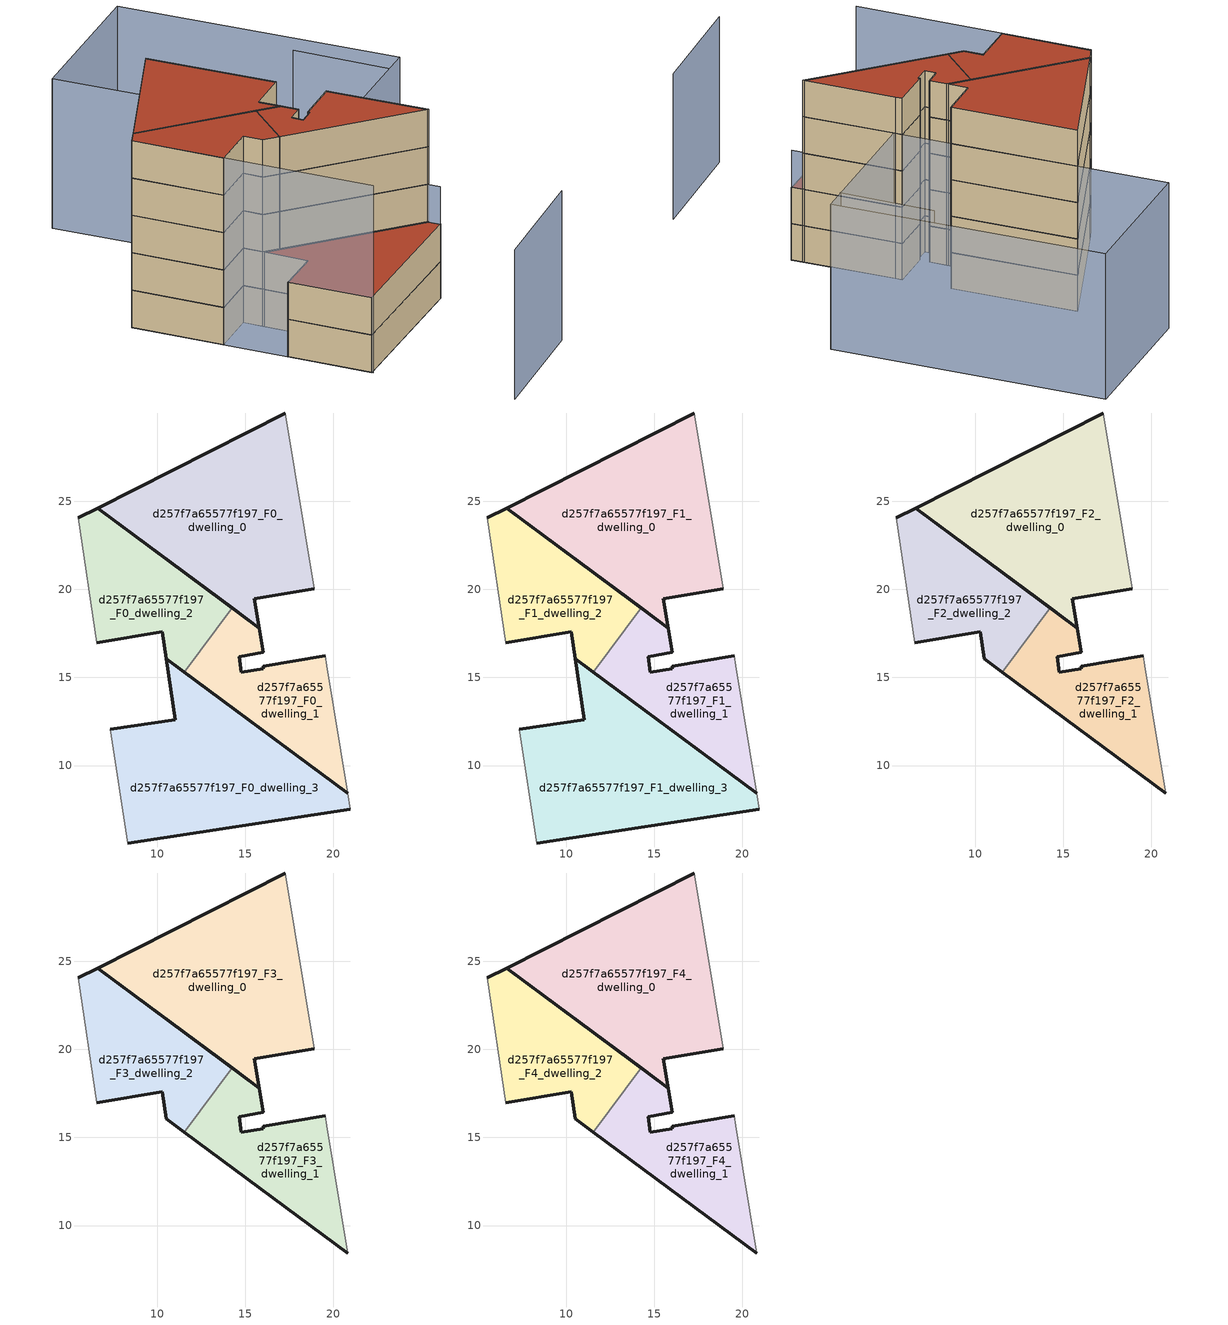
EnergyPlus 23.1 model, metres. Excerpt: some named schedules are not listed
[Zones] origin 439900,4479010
d257f7a65577f197_F0_dwelling_0
 floor ground (EU_floor_Construction): 18.91,20.03 17.26,30 6.62,24.6 15.79,17.79 15.53,19.46 z0
 wall outside (EU_wall_Construction): 18.91,20.03 15.53,19.46 15.79,17.79 6.62,24.6 17.26,30 z0:3
 wall adiabatic (EU_wall_Construction): 17.26,30 18.91,20.03 z0:3
d257f7a65577f197_F0_dwelling_1
 floor ground (EU_floor_Construction): 20.82,8.42 19.62,15.66 19.53,16.23 16.01,15.64 16.01,15.49 14.78,15.28 14.66,16.18 16.02,16.42 15.79,17.79 14.25,18.94 11.55,15.3 z0
 wall outside (EU_wall_Construction): 20.82,8.42 11.55,15.3 / 14.25,18.94 15.79,17.79 16.02,16.42 14.66,16.18 14.78,15.28 16.01,15.49 16.01,15.64 19.53,16.23 z0:3
 wall to d257f7a65577f197_F0_dwelling_2 (EU_wall_Construction): 11.55,15.3 14.25,18.94 z0:3
 wall adiabatic (EU_wall_Construction): 19.53,16.23 19.62,15.66 20.82,8.42 z0:3
d257f7a65577f197_F0_dwelling_2
 floor ground (EU_floor_Construction): 11.55,15.3 14.25,18.94 6.62,24.6 5.52,24.04 6.58,16.97 10.29,17.6 10.51,16.07 z0
 wall outside (EU_wall_Construction): 11.55,15.3 10.51,16.07 10.29,17.6 6.58,16.97 / 5.52,24.04 6.62,24.6 14.25,18.94 z0:3
 wall adiabatic (EU_wall_Construction): 6.58,16.97 5.52,24.04 z0:3
d257f7a65577f197_F0_dwelling_3
 floor ground (EU_floor_Construction): 20.97,7.51 20.82,8.42 10.51,16.07 11.02,12.61 7.34,12.06 8.33,5.6 z0
 wall outside (EU_wall_Construction): 20.97,7.51 8.33,5.6 / 7.34,12.06 11.02,12.61 10.51,16.07 20.82,8.42 z0:3
 wall adiabatic (EU_wall_Construction): 20.82,8.42 20.97,7.51 / 8.33,5.6 7.34,12.06 z0:3
d257f7a65577f197_F1_dwelling_0
 floor to d257f7a65577f197_F0_dwelling_0 (EU_floor_Construction): 18.91,20.03 17.26,30 6.62,24.6 15.79,17.79 15.53,19.46 z3
 wall outside (EU_wall_Construction): 18.91,20.03 15.53,19.46 15.79,17.79 6.62,24.6 17.26,30 z3:6
 wall adiabatic (EU_wall_Construction): 17.26,30 18.91,20.03 z3:6
d257f7a65577f197_F1_dwelling_1
 floor to d257f7a65577f197_F0_dwelling_1 (EU_floor_Construction): 20.82,8.42 19.62,15.66 19.53,16.23 16.01,15.64 16.01,15.49 14.78,15.28 14.66,16.18 16.02,16.42 15.79,17.79 14.25,18.94 11.55,15.3 z3
 wall outside (EU_wall_Construction): 20.82,8.42 11.55,15.3 / 14.25,18.94 15.79,17.79 16.02,16.42 14.66,16.18 14.78,15.28 16.01,15.49 16.01,15.64 19.53,16.23 z3:6
 wall to d257f7a65577f197_F1_dwelling_2 (EU_wall_Construction): 11.55,15.3 14.25,18.94 z3:6
 wall adiabatic (EU_wall_Construction): 19.53,16.23 19.62,15.66 20.82,8.42 z3:6
d257f7a65577f197_F1_dwelling_2
 floor to d257f7a65577f197_F0_dwelling_2 (EU_floor_Construction): 11.55,15.3 14.25,18.94 6.62,24.6 5.52,24.04 6.58,16.97 10.29,17.6 10.51,16.07 z3
 wall outside (EU_wall_Construction): 11.55,15.3 10.51,16.07 10.29,17.6 6.58,16.97 / 5.52,24.04 6.62,24.6 14.25,18.94 z3:6
 wall adiabatic (EU_wall_Construction): 6.58,16.97 5.52,24.04 z3:6
d257f7a65577f197_F1_dwelling_3
 floor to d257f7a65577f197_F0_dwelling_3 (EU_floor_Construction): 20.97,7.51 20.82,8.42 10.51,16.07 11.02,12.61 7.34,12.06 8.33,5.6 z3
 wall outside (EU_wall_Construction): 20.97,7.51 8.33,5.6 / 7.34,12.06 11.02,12.61 10.51,16.07 20.82,8.42 z3:6
 wall adiabatic (EU_wall_Construction): 20.82,8.42 20.97,7.51 / 8.33,5.6 7.34,12.06 z3:6
 roof outside (EU_roof_Construction): 20.82,8.42 20.97,7.51 8.33,5.6 7.34,12.06 11.02,12.61 10.51,16.07 z6
d257f7a65577f197_F2_dwelling_0
 floor to d257f7a65577f197_F1_dwelling_0 (EU_floor_Construction): 18.91,20.03 17.26,30 6.62,24.6 15.79,17.79 15.53,19.46 z6
 wall outside (EU_wall_Construction): 18.91,20.03 15.53,19.46 15.79,17.79 6.62,24.6 17.26,30 z6:9
 wall adiabatic (EU_wall_Construction): 17.26,30 18.91,20.03 z6:9
d257f7a65577f197_F2_dwelling_1
 floor to d257f7a65577f197_F1_dwelling_1 (EU_floor_Construction): 20.82,8.42 19.62,15.66 19.53,16.23 16.01,15.64 16.01,15.49 14.78,15.28 14.66,16.18 16.02,16.42 15.79,17.79 14.25,18.94 11.55,15.3 z6
 wall outside (EU_wall_Construction): 20.82,8.42 11.55,15.3 / 14.25,18.94 15.79,17.79 16.02,16.42 14.66,16.18 14.78,15.28 16.01,15.49 16.01,15.64 19.53,16.23 z6:9
 wall to d257f7a65577f197_F2_dwelling_2 (EU_wall_Construction): 11.55,15.3 14.25,18.94 z6:9
 wall adiabatic (EU_wall_Construction): 19.53,16.23 19.62,15.66 20.82,8.42 z6:9
d257f7a65577f197_F2_dwelling_2
 floor to d257f7a65577f197_F1_dwelling_2 (EU_floor_Construction): 11.55,15.3 14.25,18.94 6.62,24.6 5.52,24.04 6.58,16.97 10.29,17.6 10.51,16.07 z6
 wall outside (EU_wall_Construction): 11.55,15.3 10.51,16.07 10.29,17.6 6.58,16.97 / 5.52,24.04 6.62,24.6 14.25,18.94 z6:9
 wall adiabatic (EU_wall_Construction): 6.58,16.97 5.52,24.04 z6:9
d257f7a65577f197_F3_dwelling_0
 floor to d257f7a65577f197_F2_dwelling_0 (EU_floor_Construction): 18.91,20.03 17.26,30 6.62,24.6 15.79,17.79 15.53,19.46 z9
 wall outside (EU_wall_Construction): 18.91,20.03 15.53,19.46 15.79,17.79 6.62,24.6 17.26,30 z9:12
 wall adiabatic (EU_wall_Construction): 17.26,30 18.91,20.03 z9:12
d257f7a65577f197_F3_dwelling_1
 floor to d257f7a65577f197_F2_dwelling_1 (EU_floor_Construction): 20.82,8.42 19.62,15.66 19.53,16.23 16.01,15.64 16.01,15.49 14.78,15.28 14.66,16.18 16.02,16.42 15.79,17.79 14.25,18.94 11.55,15.3 z9
 wall outside (EU_wall_Construction): 20.82,8.42 11.55,15.3 / 14.25,18.94 15.79,17.79 16.02,16.42 14.66,16.18 14.78,15.28 16.01,15.49 16.01,15.64 19.53,16.23 z9:12
 wall to d257f7a65577f197_F3_dwelling_2 (EU_wall_Construction): 11.55,15.3 14.25,18.94 z9:12
 wall adiabatic (EU_wall_Construction): 19.53,16.23 19.62,15.66 20.82,8.42 z9:12
d257f7a65577f197_F3_dwelling_2
 floor to d257f7a65577f197_F2_dwelling_2 (EU_floor_Construction): 11.55,15.3 14.25,18.94 6.62,24.6 5.52,24.04 6.58,16.97 10.29,17.6 10.51,16.07 z9
 wall outside (EU_wall_Construction): 11.55,15.3 10.51,16.07 10.29,17.6 6.58,16.97 / 5.52,24.04 6.62,24.6 14.25,18.94 z9:12
 wall adiabatic (EU_wall_Construction): 6.58,16.97 5.52,24.04 z9:12
d257f7a65577f197_F4_dwelling_0
 floor to d257f7a65577f197_F3_dwelling_0 (EU_floor_Construction): 18.91,20.03 17.26,30 6.62,24.6 15.79,17.79 15.53,19.46 z12
 wall outside (EU_wall_Construction): 18.91,20.03 15.53,19.46 15.79,17.79 6.62,24.6 17.26,30 z12:15
 wall adiabatic (EU_wall_Construction): 17.26,30 18.91,20.03 z12:15
 roof outside (EU_roof_Construction): 17.26,30 18.91,20.03 15.53,19.46 15.79,17.79 6.62,24.6 z15
d257f7a65577f197_F4_dwelling_1
 floor to d257f7a65577f197_F3_dwelling_1 (EU_floor_Construction): 20.82,8.42 19.62,15.66 19.53,16.23 16.01,15.64 16.01,15.49 14.78,15.28 14.66,16.18 16.02,16.42 15.79,17.79 14.25,18.94 11.55,15.3 z12
 wall outside (EU_wall_Construction): 20.82,8.42 11.55,15.3 / 14.25,18.94 15.79,17.79 16.02,16.42 14.66,16.18 14.78,15.28 16.01,15.49 16.01,15.64 19.53,16.23 z12:15
 wall to d257f7a65577f197_F4_dwelling_2 (EU_wall_Construction): 11.55,15.3 14.25,18.94 z12:15
 wall adiabatic (EU_wall_Construction): 19.53,16.23 19.62,15.66 20.82,8.42 z12:15
 roof outside (EU_roof_Construction): 19.53,16.23 19.62,15.66 20.82,8.42 11.55,15.3 14.25,18.94 15.79,17.79 16.02,16.42 14.66,16.18 14.78,15.28 16.01,15.49 16.01,15.64 z15
d257f7a65577f197_F4_dwelling_2
 floor to d257f7a65577f197_F3_dwelling_2 (EU_floor_Construction): 11.55,15.3 14.25,18.94 6.62,24.6 5.52,24.04 6.58,16.97 10.29,17.6 10.51,16.07 z12
 wall outside (EU_wall_Construction): 11.55,15.3 10.51,16.07 10.29,17.6 6.58,16.97 / 5.52,24.04 6.62,24.6 14.25,18.94 z12:15
 wall adiabatic (EU_wall_Construction): 6.58,16.97 5.52,24.04 z12:15
 roof outside (EU_roof_Construction): 14.25,18.94 11.55,15.3 10.51,16.07 10.29,17.6 6.58,16.97 5.52,24.04 6.62,24.6 z15
shading: 10.02,-5.32 19.75,-3.39 / 30.02,17.25 28.93,24.68 / 19.64,15.57 16.09,37.12 / 16.09,37.12 28.41,39.14 / 28.41,39.14 31.96,17.59 / 31.96,17.59 19.64,15.57 z0:12; 20.87,7.5 19.62,15.66 z0:9; 5.52,24.04 8.34,5.49 z0:15
[Building]
EU S2 Campaign: North Axis=0; Terrain=City; Solar Distribution=FullExterior
[Site:Location]
Madrid: Latitude=40.5; Longitude=-3.5; Time Zone=1; Elevation=609
[SizingPeriod:WeatherFileDays]
AnnualSizingPeriod: Begin Month=1; Begin Day of Month=1; End Month=12; End Day of Month=31; Day of Week for Start Day=Monday; Use Weather File Daylight Saving Period=No; Use Weather File Rain and Snow Indicators=No
[MATERIAL]
EU_InternalMass_Material: Roughness=MediumRough; Thickness=0.1; Conductivity=1; Density=1800; Specific Heat=900; Thermal Absorptance=0.9; Solar Absorptance=0.7; Visible Absorptance=0.7
[MATERIAL:NOMASS] Roughness=MediumRough; Thermal Absorptance=0.9; Solar Absorptance=0.7; Visible Absorptance=0.7
Name | Thermal Resistance
EU_wall_NoMass; EU_roof_NoMass | 2.16768
EU_floor_NoMass | 1.14339
[CONSTRUCTION]
EU_wall_Construction: EU_wall_NoMass
EU_roof_Construction: EU_roof_NoMass
EU_floor_Construction: EU_floor_NoMass
EU_InternalMass_Construction: EU_InternalMass_Material
[ZONE] Type=1; Multiplier=1; Ceiling Height=autocalculate; Floor Area=autocalculate; Part of Total Floor Area=Yes
Name | Volume
d257f7a65577f197_F0_dwelling_0; d257f7a65577f197_F1_dwelling_0; d257f7a65577f197_F2_dwelling_0; d257f7a65577f197_F3_dwelling_0; d257f7a65577f197_F4_dwelling_0 | 226.425
d257f7a65577f197_F0_dwelling_1; d257f7a65577f197_F1_dwelling_1; d257f7a65577f197_F2_dwelling_1; d257f7a65577f197_F3_dwelling_1; d257f7a65577f197_F4_dwelling_1 | 117.449
d257f7a65577f197_F0_dwelling_2; d257f7a65577f197_F1_dwelling_2; d257f7a65577f197_F2_dwelling_2; d257f7a65577f197_F3_dwelling_2; d257f7a65577f197_F4_dwelling_2 | 122.307
d257f7a65577f197_F0_dwelling_3; d257f7a65577f197_F1_dwelling_3 | 221.546
[INTERNALMASS] Construction=EU_InternalMass_Construction
Name | Zone or ZoneList | Surface Area
d257f7a65577f197_F0_dwelling_0_EU_InternalMass | d257f7a65577f197_F0_dwelling_0 | 75.475
d257f7a65577f197_F0_dwelling_1_EU_InternalMass | d257f7a65577f197_F0_dwelling_1 | 39.1508
d257f7a65577f197_F0_dwelling_2_EU_InternalMass | d257f7a65577f197_F0_dwelling_2 | 40.7687
d257f7a65577f197_F0_dwelling_3_EU_InternalMass | d257f7a65577f197_F0_dwelling_3 | 73.8486
d257f7a65577f197_F1_dwelling_0_EU_InternalMass | d257f7a65577f197_F1_dwelling_0 | 75.475
d257f7a65577f197_F1_dwelling_1_EU_InternalMass | d257f7a65577f197_F1_dwelling_1 | 39.1508
d257f7a65577f197_F1_dwelling_2_EU_InternalMass | d257f7a65577f197_F1_dwelling_2 | 40.7687
d257f7a65577f197_F1_dwelling_3_EU_InternalMass | d257f7a65577f197_F1_dwelling_3 | 73.8486
d257f7a65577f197_F2_dwelling_0_EU_InternalMass | d257f7a65577f197_F2_dwelling_0 | 55.1023
d257f7a65577f197_F2_dwelling_1_EU_InternalMass | d257f7a65577f197_F2_dwelling_1 | 121.158
d257f7a65577f197_F2_dwelling_2_EU_InternalMass | d257f7a65577f197_F2_dwelling_2 | 52.9842
d257f7a65577f197_F3_dwelling_0_EU_InternalMass | d257f7a65577f197_F3_dwelling_0 | 55.1023
d257f7a65577f197_F3_dwelling_1_EU_InternalMass | d257f7a65577f197_F3_dwelling_1 | 121.158
d257f7a65577f197_F3_dwelling_2_EU_InternalMass | d257f7a65577f197_F3_dwelling_2 | 52.9842
d257f7a65577f197_F4_dwelling_0_EU_InternalMass | d257f7a65577f197_F4_dwelling_0 | 55.1023
d257f7a65577f197_F4_dwelling_1_EU_InternalMass | d257f7a65577f197_F4_dwelling_1 | 121.158
d257f7a65577f197_F4_dwelling_2_EU_InternalMass | d257f7a65577f197_F4_dwelling_2 | 52.9842
[OTHEREQUIPMENT] Fuel Type=Electricity; Design Level Calculation Method=Watts/Area; Power per Zone Floor Area=1; Fraction Latent=0; Fraction Radiant=0; Fraction Lost=0; Carbon Dioxide Generation Rate=0; EndUse Subcategory=EU_Step8_InternalGains
Name | Zone or ZoneList or Space or SpaceList | Schedule
EU_Step8_InternalGain_d257f7a65577f197_F0_dwelling_0_f000 | d257f7a65577f197_F0_dwelling_0 | EU_Step8_GainSchedule_d257f7a65577f197_F0_dwelling_0_f000
EU_Step8_InternalGain_d257f7a65577f197_F0_dwelling_1_f000 | d257f7a65577f197_F0_dwelling_1 | EU_Step8_GainSchedule_d257f7a65577f197_F0_dwelling_1_f000
EU_Step8_InternalGain_d257f7a65577f197_F0_dwelling_2_f000 | d257f7a65577f197_F0_dwelling_2 | EU_Step8_GainSchedule_d257f7a65577f197_F0_dwelling_2_f000
EU_Step8_InternalGain_d257f7a65577f197_F0_dwelling_3_f000 | d257f7a65577f197_F0_dwelling_3 | EU_Step8_GainSchedule_d257f7a65577f197_F0_dwelling_3_f000
EU_Step8_InternalGain_d257f7a65577f197_F1_dwelling_0_f000 | d257f7a65577f197_F1_dwelling_0 | EU_Step8_GainSchedule_d257f7a65577f197_F1_dwelling_0_f000
EU_Step8_InternalGain_d257f7a65577f197_F1_dwelling_1_f000 | d257f7a65577f197_F1_dwelling_1 | EU_Step8_GainSchedule_d257f7a65577f197_F1_dwelling_1_f000
EU_Step8_InternalGain_d257f7a65577f197_F1_dwelling_2_f000 | d257f7a65577f197_F1_dwelling_2 | EU_Step8_GainSchedule_d257f7a65577f197_F1_dwelling_2_f000
EU_Step8_InternalGain_d257f7a65577f197_F1_dwelling_3_f000 | d257f7a65577f197_F1_dwelling_3 | EU_Step8_GainSchedule_d257f7a65577f197_F1_dwelling_3_f000
EU_Step8_InternalGain_d257f7a65577f197_F2_dwelling_0_f000 | d257f7a65577f197_F2_dwelling_0 | EU_Step8_GainSchedule_d257f7a65577f197_F2_dwelling_0_f000
EU_Step8_InternalGain_d257f7a65577f197_F2_dwelling_1_f000 | d257f7a65577f197_F2_dwelling_1 | EU_Step8_GainSchedule_d257f7a65577f197_F2_dwelling_1_f000
EU_Step8_InternalGain_d257f7a65577f197_F2_dwelling_2_f000 | d257f7a65577f197_F2_dwelling_2 | EU_Step8_GainSchedule_d257f7a65577f197_F2_dwelling_2_f000
EU_Step8_InternalGain_d257f7a65577f197_F3_dwelling_0_f000 | d257f7a65577f197_F3_dwelling_0 | EU_Step8_GainSchedule_d257f7a65577f197_F3_dwelling_0_f000
EU_Step8_InternalGain_d257f7a65577f197_F3_dwelling_1_f000 | d257f7a65577f197_F3_dwelling_1 | EU_Step8_GainSchedule_d257f7a65577f197_F3_dwelling_1_f000
EU_Step8_InternalGain_d257f7a65577f197_F3_dwelling_2_f000 | d257f7a65577f197_F3_dwelling_2 | EU_Step8_GainSchedule_d257f7a65577f197_F3_dwelling_2_f000
EU_Step8_InternalGain_d257f7a65577f197_F4_dwelling_0_f000 | d257f7a65577f197_F4_dwelling_0 | EU_Step8_GainSchedule_d257f7a65577f197_F4_dwelling_0_f000
EU_Step8_InternalGain_d257f7a65577f197_F4_dwelling_1_f000 | d257f7a65577f197_F4_dwelling_1 | EU_Step8_GainSchedule_d257f7a65577f197_F4_dwelling_1_f000
EU_Step8_InternalGain_d257f7a65577f197_F4_dwelling_2_f000 | d257f7a65577f197_F4_dwelling_2 | EU_Step8_GainSchedule_d257f7a65577f197_F4_dwelling_2_f000
[ZONEVENTILATION:DESIGNFLOWRATE] Schedule=EU_AlwaysOn; Design Flow Rate Calculation Method=AirChanges/Hour; Air Changes per Hour=0.480546; Ventilation Type=Natural; Fan Pressure Rise=0; Fan Total Efficiency=1; Constant Term Coefficient=1; Temperature Term Coefficient=0; Velocity Term Coefficient=0; Velocity Squared Term Coefficient=0; Minimum Indoor Temperature=-100; Maximum Indoor Temperature=100; Delta Temperature=-100; Minimum Outdoor Temperature=-100; Maximum Outdoor Temperature=100; Maximum Wind Speed=40
Name | Zone or ZoneList or Space or SpaceList
EU_ConstantAir_d257f7a65577f197_F0_dwelling_0 | d257f7a65577f197_F0_dwelling_0
EU_ConstantAir_d257f7a65577f197_F0_dwelling_1 | d257f7a65577f197_F0_dwelling_1
EU_ConstantAir_d257f7a65577f197_F0_dwelling_2 | d257f7a65577f197_F0_dwelling_2
EU_ConstantAir_d257f7a65577f197_F0_dwelling_3 | d257f7a65577f197_F0_dwelling_3
EU_ConstantAir_d257f7a65577f197_F1_dwelling_0 | d257f7a65577f197_F1_dwelling_0
EU_ConstantAir_d257f7a65577f197_F1_dwelling_1 | d257f7a65577f197_F1_dwelling_1
EU_ConstantAir_d257f7a65577f197_F1_dwelling_2 | d257f7a65577f197_F1_dwelling_2
EU_ConstantAir_d257f7a65577f197_F1_dwelling_3 | d257f7a65577f197_F1_dwelling_3
EU_ConstantAir_d257f7a65577f197_F2_dwelling_0 | d257f7a65577f197_F2_dwelling_0
EU_ConstantAir_d257f7a65577f197_F2_dwelling_1 | d257f7a65577f197_F2_dwelling_1
EU_ConstantAir_d257f7a65577f197_F2_dwelling_2 | d257f7a65577f197_F2_dwelling_2
EU_ConstantAir_d257f7a65577f197_F3_dwelling_0 | d257f7a65577f197_F3_dwelling_0
EU_ConstantAir_d257f7a65577f197_F3_dwelling_1 | d257f7a65577f197_F3_dwelling_1
EU_ConstantAir_d257f7a65577f197_F3_dwelling_2 | d257f7a65577f197_F3_dwelling_2
EU_ConstantAir_d257f7a65577f197_F4_dwelling_0 | d257f7a65577f197_F4_dwelling_0
EU_ConstantAir_d257f7a65577f197_F4_dwelling_1 | d257f7a65577f197_F4_dwelling_1
EU_ConstantAir_d257f7a65577f197_F4_dwelling_2 | d257f7a65577f197_F4_dwelling_2
[HVACTEMPLATE:THERMOSTAT] Constant Heating Setpoint=20; Constant Cooling Setpoint=50
EU_HeatOnly_d257f7a65577f197_F0_dwelling_0; EU_HeatOnly_d257f7a65577f197_F0_dwelling_1; EU_HeatOnly_d257f7a65577f197_F0_dwelling_2; EU_HeatOnly_d257f7a65577f197_F0_dwelling_3; EU_HeatOnly_d257f7a65577f197_F1_dwelling_0; EU_HeatOnly_d257f7a65577f197_F1_dwelling_1; EU_HeatOnly_d257f7a65577f197_F1_dwelling_2; EU_HeatOnly_d257f7a65577f197_F1_dwelling_3; EU_HeatOnly_d257f7a65577f197_F2_dwelling_0; EU_HeatOnly_d257f7a65577f197_F2_dwelling_1; EU_HeatOnly_d257f7a65577f197_F2_dwelling_2; EU_HeatOnly_d257f7a65577f197_F3_dwelling_0; EU_HeatOnly_d257f7a65577f197_F3_dwelling_1; EU_HeatOnly_d257f7a65577f197_F3_dwelling_2; EU_HeatOnly_d257f7a65577f197_F4_dwelling_0; EU_HeatOnly_d257f7a65577f197_F4_dwelling_1; EU_HeatOnly_d257f7a65577f197_F4_dwelling_2
